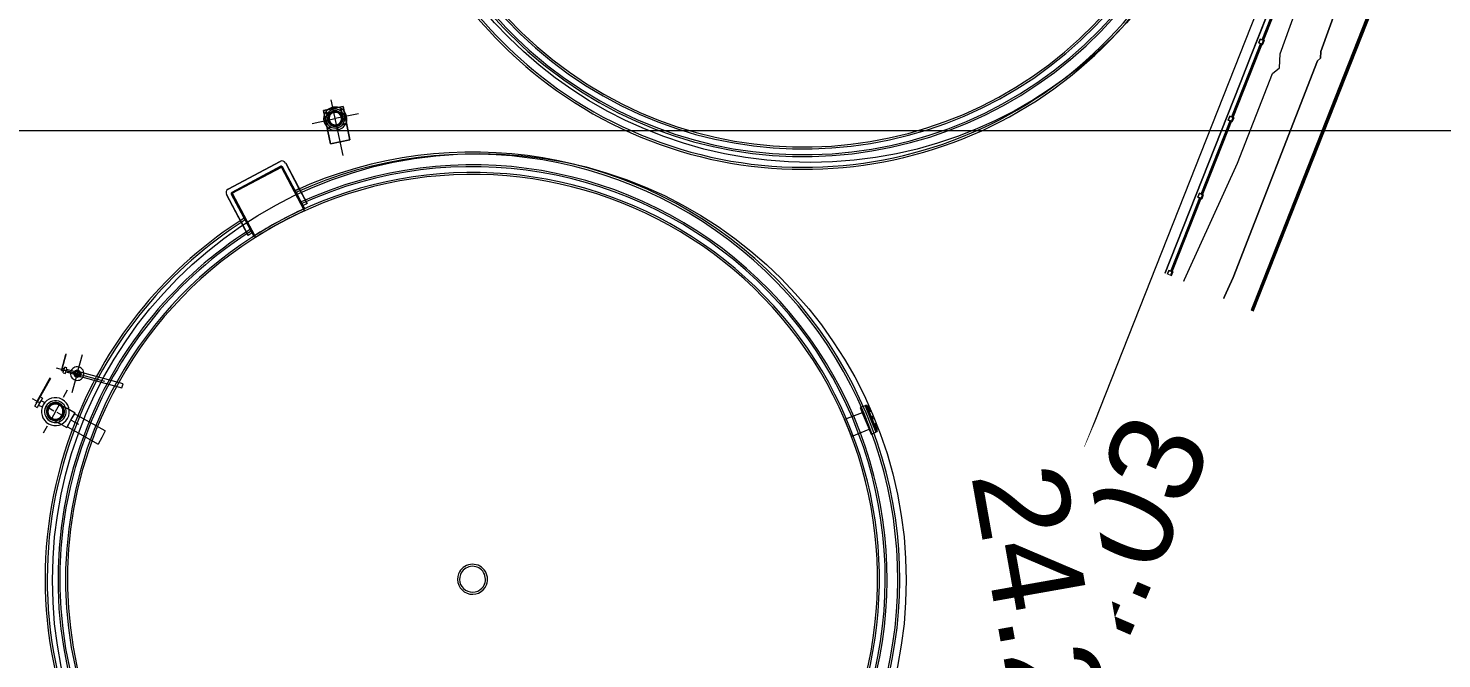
# Model space of a CAD drawing. Header units: metres. Extents: x -207 to 292, y -187 to 169.
# Drawn here: x -21.96 to -4.92, y -37.45 to -29.85 of the extents above; entities that cross this region are included whole.
import ezdxf

# ---------------------------------------------------------------- set-up
doc = ezdxf.new("R2010")
doc.units = ezdxf.units.M
doc.linetypes.add('Dash', pattern=[0.006, 0.003, -0.003])
for name, color, linetype, lineweight in [('A-GLAZ-CWMG', 7, 'Continuous', 9), ('C-TOPO', 7, 'Continuous', 9), ('C-TOPO-LABL', 7, 'Continuous', 9), ('C-TOPO-MINR', 7, 'Continuous', 9), ('CERCO INTERIOR', 7, 'Continuous', 9), ('EQUIPOS PIS', 7, 'Continuous', 9), ('grilla', 7, 'Continuous', 9), ('P-SANR-FIXT', 7, 'Continuous', 9), ('P-SANR-FIXT-HDLN', 7, 'Dash', 9), ('solera', 7, 'Continuous', 35)]:
    doc.layers.add(name, color=color, linetype=linetype, lineweight=lineweight)
doc.layers.add('PR10-ARQ-PL-001-Emplazamiento-C-1_dwg', color=7, linetype='Continuous', lineweight=9, true_color=0x767676)
doc.styles.add('Arial_2', font='arial.ttf', dxfattribs={"height": 1.125})

# ---------------------------------------------------------------- blocks, each defined once
blk = doc.blocks.new('M_Estanque-Terraza - M_Estanque-Terraza-2090154-PLANTA EMPLAZAMIENTO ACTUALIZADO')
at = {"layer": 'P-SANR-FIXT'}
for p, q in [((-4.012, 3.832), (-4.471, 3.292)), ((-4.471, 3.292), (-4.012, 3.832)), ((-4.012, 3.832), (-4.471, 3.292)), ((-4.471, 3.292), (-4.012, 3.832)), ((-4.012, 3.832), (-4.471, 3.292)), ((-4.471, 3.292), (-4.012, 3.832)), ((-4.416, 3.27), (-3.981, 3.781)), ((-3.981, 3.781), (-4.416, 3.27)), ((-4.416, 3.27), (-3.981, 3.781)), ((-3.981, 3.781), (-4.416, 3.27)), ((-3.981, 3.781), (-4.416, 3.27)), ((-4.416, 3.27), (-3.981, 3.781)), ((-3.981, 3.781), (-4.416, 3.27)), ((-4.416, 3.27), (-3.981, 3.781)), ((-4.407, 3.262), (-3.972, 3.773)), ((-3.972, 3.773), (-4.407, 3.262)), ((-3.972, 3.773), (-3.536, 3.402)), ((-3.519, 3.388), (-3.972, 3.773)), ((-3.964, 3.783), (-3.56, 3.439)), ((-3.56, 3.439), (-3.964, 3.783)), ((-3.964, 3.783), (-3.56, 3.439)), ((-3.56, 3.439), (-3.964, 3.783)), ((-3.714, 3.57), (-3.964, 3.783)), ((-3.964, 3.783), (-3.529, 3.412)), ((-3.714, 3.57), (-3.964, 3.783)), ((-3.964, 3.783), (-3.714, 3.57)), ((-3.521, 3.479), (-3.941, 3.837)), ((-3.941, 3.837), (-3.521, 3.479)), ((-3.521, 3.479), (-3.941, 3.837)), ((-3.941, 3.837), (-3.521, 3.479)), ((-3.675, 3.61), (-3.941, 3.837)), ((-3.941, 3.837), (-3.675, 3.61)), ((-3.521, 3.479), (-3.656, 3.594)), ((-3.656, 3.594), (-3.521, 3.479)), ((3.63, 3.597), (3.462, 3.441)), ((3.631, 3.688), (3.586, 3.645)), ((3.586, 3.645), (3.63, 3.597)), ((3.586, 3.645), (3.826, 3.397)), ((3.586, 3.645), (3.826, 3.397)), ((3.63, 3.597), (3.779, 3.443)), ((3.63, 3.597), (3.779, 3.443)), ((3.631, 3.688), (3.87, 3.441)), ((3.631, 3.688), (3.87, 3.441)), ((3.644, 3.699), (3.634, 3.691)), ((3.872, 3.444), (3.634, 3.691)), ((3.872, 3.444), (3.634, 3.691)), ((3.644, 3.699), (3.882, 3.453)), ((3.644, 3.699), (3.882, 3.453)), ((3.662, 3.696), (3.654, 3.689)), ((3.654, 3.689), (3.668, 3.674)), ((3.676, 3.682), (3.662, 3.696)), ((3.668, 3.674), (3.682, 3.66)), ((3.69, 3.668), (3.676, 3.682)), ((3.682, 3.66), (3.69, 3.668)), ((3.69, 3.668), (3.682, 3.66)), ((3.69, 3.668), (3.682, 3.66)), ((3.682, 3.66), (3.705, 3.635)), ((3.682, 3.66), (3.705, 3.635)), ((3.686, 3.656), (3.709, 3.631)), ((3.686, 3.656), (3.709, 3.631)), ((3.713, 3.643), (3.69, 3.668)), ((3.713, 3.643), (3.69, 3.668)), ((3.717, 3.639), (3.694, 3.663)), ((3.717, 3.639), (3.694, 3.663)), ((3.709, 3.631), (3.717, 3.639)), ((3.709, 3.631), (3.717, 3.639)), ((3.757, 3.598), (3.749, 3.591)), ((3.757, 3.598), (3.749, 3.591)), ((3.749, 3.591), (3.776, 3.562)), ((3.749, 3.591), (3.776, 3.562)), ((3.749, 3.591), (3.776, 3.562)), ((3.749, 3.591), (3.776, 3.562)), ((3.784, 3.569), (3.757, 3.598)), ((3.784, 3.569), (3.757, 3.598)), ((3.784, 3.569), (3.757, 3.598)), ((3.784, 3.569), (3.757, 3.598)), ((-3.597, 3.47), (-3.714, 3.57)), ((-3.527, 3.411), (-3.695, 3.554)), ((-3.695, 3.554), (-3.58, 3.455)), ((-3.695, 3.554), (-3.56, 3.439)), ((-3.56, 3.439), (-3.695, 3.554)), ((3.541, 3.362), (3.462, 3.441)), ((3.462, 3.441), (3.617, 3.281)), ((3.462, 3.441), (3.617, 3.281)), ((3.617, 3.281), (3.779, 3.443)), ((3.776, 3.562), (3.784, 3.569)), ((3.776, 3.562), (3.784, 3.569)), ((3.779, 3.443), (3.826, 3.397)), ((3.824, 3.529), (3.816, 3.521)), ((3.824, 3.529), (3.816, 3.521)), ((3.816, 3.521), (3.839, 3.497)), ((3.816, 3.521), (3.839, 3.497)), ((3.82, 3.517), (3.843, 3.492)), ((3.82, 3.517), (3.843, 3.492)), ((3.847, 3.504), (3.824, 3.529)), ((3.847, 3.504), (3.824, 3.529)), ((3.826, 3.397), (3.87, 3.441)), ((3.851, 3.5), (3.828, 3.525)), ((3.851, 3.5), (3.828, 3.525)), ((3.851, 3.5), (3.843, 3.492)), ((3.843, 3.492), (3.851, 3.5)), ((3.843, 3.492), (3.851, 3.5)), ((3.843, 3.492), (3.857, 3.478)), ((3.865, 3.486), (3.851, 3.5)), ((3.857, 3.478), (3.871, 3.464)), ((3.879, 3.471), (3.865, 3.486)), ((3.871, 3.464), (3.879, 3.471)), ((3.872, 3.444), (3.882, 3.453)), ((-4.007, 2.906), (-4.415, 3.253)), ((-4.415, 3.253), (-4.007, 2.906)), ((-4.007, 2.906), (-4.415, 3.253)), ((-4.415, 3.253), (-4.007, 2.906)), ((-4.415, 3.253), (-4.161, 3.037)), ((-3.976, 2.879), (-4.415, 3.253)), ((-4.415, 3.253), (-4.161, 3.037)), ((-4.161, 3.037), (-4.415, 3.253)), ((-3.967, 2.887), (-4.407, 3.262)), ((-4.407, 3.262), (-3.95, 2.873)), ((3.617, 3.281), (3.541, 3.362)), ((-4.466, 3.222), (-4.04, 2.86)), ((-4.04, 2.86), (-4.466, 3.222)), ((-4.466, 3.222), (-4.04, 2.86)), ((-4.04, 2.86), (-4.466, 3.222)), ((-4.466, 3.222), (-4.194, 2.991)), ((-4.194, 2.991), (-4.466, 3.222)), ((-4.175, 2.975), (-4.04, 2.86)), ((-4.04, 2.86), (-4.175, 2.975)), ((-4.161, 3.037), (-4.044, 2.937)), ((-4.142, 3.021), (-3.974, 2.877)), ((-4.027, 2.922), (-4.142, 3.021)), ((-4.142, 3.021), (-4.007, 2.906)), ((-4.007, 2.906), (-4.142, 3.021))]:
    blk.add_line(p, q, dxfattribs=at)
at = {"layer": 'P-SANR-FIXT', "flags": 128}
for points in [[(-3.529, 3.412), (-3.536, 3.418), (-3.544, 3.425), (-3.552, 3.431), (-3.559, 3.438), (-3.567, 3.444), (-3.574, 3.451), (-3.582, 3.457), (-3.59, 3.464), (-3.597, 3.47)], [(-3.58, 3.455), (-3.575, 3.451), (-3.569, 3.446), (-3.564, 3.442), (-3.559, 3.438), (-3.554, 3.433), (-3.548, 3.429), (-3.543, 3.424), (-3.538, 3.42), (-3.533, 3.415), (-3.527, 3.411)], [(-3.536, 3.402), (-3.53, 3.397), (-3.525, 3.392), (-3.519, 3.388)], [(-4.044, 2.937), (-4.037, 2.931), (-4.029, 2.924), (-4.021, 2.918), (-4.014, 2.911), (-4.006, 2.905), (-3.999, 2.898), (-3.991, 2.892), (-3.983, 2.885), (-3.976, 2.879)], [(-3.974, 2.877), (-3.979, 2.882), (-3.985, 2.886), (-3.99, 2.891), (-3.995, 2.895), (-4.001, 2.9), (-4.006, 2.904), (-4.011, 2.909), (-4.016, 2.913), (-4.022, 2.918), (-4.027, 2.922)], [(-3.95, 2.873), (-3.956, 2.878), (-3.962, 2.882), (-3.967, 2.887)]]:
    blk.add_lwpolyline(points, dxfattribs=at)
at = {"layer": 'P-SANR-FIXT'}
for centre, radius, start, end in [((0, 0), 5.152, 0, 136.1362), ((0, 0), 5.152, 0, 136.1362), ((0, 0), 5.127, 0, 136.1195), ((0, 0), 5.127, 0, 136.1195), ((0, 0), 4.998, 0, 136.0307), ((0, 0), 4.976, 360, 136.0144), ((0, 0), 4.906, 0, 180), ((0, 0), 4.883, 0, 180), ((-3.974, 3.799), 0.05, 49.5733, 139.5733), ((-3.974, 3.799), 0.05, 49.5733, 139.5733), ((-3.974, 3.799), 0.05, 49.5733, 139.5733), ((-3.974, 3.799), 0.05, 49.5733, 139.5733), ((-3.974, 3.799), 0.05, 49.5733, 139.5733), ((-3.974, 3.799), 0.05, 49.5733, 139.5733), ((-3.972, 3.773), 0.012, 49.5733, 139.5733), ((-3.972, 3.773), 0.012, 49.5733, 139.5733), ((-3.972, 3.773), 0.012, 49.5733, 139.5733), ((-3.972, 3.773), 0.012, 49.5733, 139.5733), ((-3.972, 3.773), 0.012, 49.5733, 139.5733), ((-3.972, 3.773), 0.012, 49.5733, 139.5733), ((-3.972, 3.773), 0.012, 49.5733, 139.5733), ((-3.972, 3.773), 0.012, 49.5733, 139.5733), ((0, 0), 5.152, 135.5076, 136.1362), ((0, 0), 5.152, 135.5076, 136.1362), ((0, 0), 5.127, 135.4878, 136.1195), ((0, 0), 5.127, 135.4878, 136.1195), ((0, 0), 4.908, 135.9656, 144.0938), ((0, 0), 4.95, 135.3417, 135.9961), ((0, 0), 4.95, 135.3417, 135.9961), ((0, 0), 4.95, 135.3417, 135.9961), ((0, 0), 4.95, 135.3417, 135.9961), ((0, 0), 4.95, 135.3417, 135.9961), ((0, 0), 4.95, 135.3417, 135.9961), ((0.035, -0.026), 4.95, 136.0277, 136.1669), ((-4.433, 3.26), 0.05, 139.5733, 229.5733), ((-4.433, 3.26), 0.05, 139.5733, 229.5733), ((-4.433, 3.26), 0.05, 139.5733, 229.5733), ((-4.433, 3.26), 0.05, 139.5733, 229.5733), ((-4.433, 3.26), 0.05, 139.5733, 229.5733), ((-4.433, 3.26), 0.05, 139.5733, 229.5733), ((-4.407, 3.262), 0.012, 139.5733, 229.5733), ((-4.407, 3.262), 0.012, 139.5733, 229.5733), ((-4.407, 3.262), 0.012, 139.5733, 229.5733), ((-4.407, 3.262), 0.012, 139.5733, 229.5733), ((-4.407, 3.262), 0.012, 139.5733, 229.5733), ((-4.407, 3.262), 0.012, 139.5733, 229.5733), ((-4.407, 3.262), 0.012, 139.5733, 229.5733), ((-4.407, 3.262), 0.012, 139.5733, 229.5733), ((0, 0), 4.884, 136.089, 143.9747), ((0, 0), 5.152, 143.8798, 180), ((0, 0), 5.152, 143.8798, 180), ((0, 0), 5.127, 143.9009, 180), ((0, 0), 5.127, 143.9009, 180), ((0, 0), 4.998, 144.0122, 180), ((0, 0), 4.976, 144.0325, 180), ((0, 0), 5.152, 143.8798, 144.5092), ((0, 0), 5.152, 143.8798, 144.5092), ((0, 0), 5.127, 143.9009, 144.5333), ((0, 0), 5.127, 143.9009, 144.5333), ((0, 0), 4.95, 144.0556, 144.7107), ((0, 0), 4.95, 144.0556, 144.7107), ((0, 0), 4.95, 144.0556, 144.7107), ((0, 0), 4.95, 144.0556, 144.7107), ((0, 0), 4.95, 144.0556, 144.7107), ((0, 0), 4.95, 144.0556, 144.7107), ((0.035, -0.026), 4.95, 143.948, 144.0873), ((0, 0), 0.181, 360, 180), ((0, 0), 0.181, 0, 180), ((0, 0), 5.152, 180, 360), ((0, 0), 5.152, 180, 360), ((0, 0), 5.127, 180, 0), ((0, 0), 5.127, 180, 0), ((0, 0), 4.998, 180, 0), ((0, 0), 4.976, 180, 0), ((0, 0), 4.906, 180, 360), ((0, 0), 4.883, 180, 360), ((0, 0), 0.181, 180, 360), ((0, 0), 0.181, 180, 0), ((0, 0), 0.156, 0, 180), ((0, 0), 0.156, 0, 180), ((0, 0), 0.156, 180, 0), ((0, 0), 0.156, 180, 0)]:
    blk.add_arc(centre, radius, start, end, dxfattribs=at)
for major_axis, ratio, start_param, end_param in [((2.956, 3.945), 0.995672, 1.44575, 1.448189), ((2.955, 3.944), 0.99567, 1.584603, 1.587045)]:
    blk.add_ellipse((0.001, -0.001), major_axis=major_axis, ratio=ratio, start_param=start_param, end_param=end_param, dxfattribs=at)
blk = doc.blocks.new('Circular Mullion - 5mm-2127248-PLANTA EMPLAZAMIENTO ACTUALIZADO')
at = {"layer": 'A-GLAZ-CWMG'}
for p, q in [((-107.648, -45.397), (-107.997, -46.28)), ((-107.646, -45.398), (-107.995, -46.281)), ((-107.995, -46.281), (-107.646, -45.398)), ((-107.993, -46.282), (-107.643, -45.399)), ((-107.646, -45.398), (-107.648, -45.397)), ((-107.643, -45.399), (-107.646, -45.398)), ((-107.997, -46.28), (-107.995, -46.281)), ((-107.995, -46.281), (-107.993, -46.282))]:
    blk.add_line(p, q, dxfattribs=at)
blk = doc.blocks.new('Rectangular Mullion - 50 x 50 mm-2128568-PLANTA EMPLAZAMIENTO ACTUALIZADO')
at = {"layer": 'A-GLAZ-CWMG'}
for p, q in [((0.025, 0.025), (-0.025, 0.025)), ((-0.025, 0.025), (-0.025, -0.025)), ((0.025, -0.025), (0.025, 0.025)), ((-0.025, -0.025), (0.025, -0.025))]:
    blk.add_line(p, q, dxfattribs=at)
blk = doc.blocks.new('Rectangular Mullion - 50 x 50 mm-2128569-PLANTA EMPLAZAMIENTO ACTUALIZADO')
at = {"layer": 'A-GLAZ-CWMG'}
for p, q in [((-0.025, -0.025), (-0.025, 0.025)), ((-0.025, 0.025), (0.025, 0.025)), ((0.025, 0.025), (0.025, -0.025)), ((0.025, -0.025), (-0.025, -0.025))]:
    blk.add_line(p, q, dxfattribs=at)
blk = doc.blocks.new('M_Conexión Tubería 01 - M_Conexión Tubería 01-2148525-PLANTA EMPLAZAMIENTO ACTUALIZADO')
at = {"layer": 'P-SANR-FIXT'}
for p, q in [((0, 0.456), (0, -0.234)), ((-0.121, 0.285), (-0.122, -0.125)), ((-0.122, -0.125), (-0.121, 0.285)), ((-0.121, 0.285), (-0.122, -0.125)), ((-0.122, -0.125), (-0.121, 0.285)), ((0.121, 0.284), (-0.121, 0.285)), ((-0.121, 0.285), (0.121, 0.284)), ((0.121, 0.284), (-0.121, 0.285)), ((-0.121, 0.285), (0.121, 0.284)), ((0.12, -0.126), (0.121, 0.284)), ((0.121, 0.284), (0.12, -0.126)), ((0.12, -0.126), (0.121, 0.284)), ((0.121, 0.284), (0.12, -0.126)), ((-0.285, 0), (0, 0)), ((-0.122, -0.125), (0.12, -0.126)), ((0.12, -0.126), (-0.122, -0.125)), ((-0.122, -0.125), (0.12, -0.126)), ((0.12, -0.126), (-0.122, -0.125)), ((0.285, 0), (0, 0))]:
    blk.add_line(p, q, dxfattribs=at)
for centre, radius, start, end in [((0, 0), 0.14, 0, 180), ((0, 0), 0.14, 0, 180), ((0, 0), 0.14, 0, 180), ((0, 0), 0.14, 0, 180), ((0, 0), 0.14, 0, 180), ((0, 0), 0.14, 0, 180), ((0, 0), 0.14, 180, 0), ((0, 0), 0.14, 180, 0), ((0, 0), 0.14, 180, 0), ((0, 0), 0.14, 180, 0), ((0, 0), 0.14, 180, 0), ((0, 0), 0.14, 180, 0), ((-0.127, 0), 0.008, 90, 270), ((-0.127, 0), 0.008, 90, 270), ((-0.127, 0), 0.008, 90, 270), ((-0.127, 0), 0.008, 90, 270), ((-0.127, 0), 0.005, 90, 270), ((-0.127, 0), 0.005, 90, 270), ((-0.127, 0), 0.008, 270, 90), ((-0.127, 0), 0.008, 270, 90), ((-0.127, 0), 0.008, 270, 90), ((-0.127, 0), 0.008, 270, 90), ((-0.127, 0), 0.005, 270, 90), ((-0.127, 0), 0.005, 270, 90), ((0, 0), 0.113, 0, 180), ((0, 0), 0.113, 0, 180), ((0, 0), 0.113, 180, 0), ((0, 0), 0.113, 180, 0), ((-0.09, 0.09), 0.008, 45, 225), ((-0.09, 0.09), 0.008, 45, 225), ((-0.09, 0.09), 0.008, 45, 225), ((-0.09, 0.09), 0.008, 45, 225), ((-0.09, 0.09), 0.008, 225, 45), ((-0.09, 0.09), 0.008, 225, 45), ((-0.09, 0.09), 0.008, 225, 45), ((-0.09, 0.09), 0.008, 225, 45), ((-0.09, 0.09), 0.005, 45, 225), ((-0.09, 0.09), 0.005, 45, 225), ((0, 0), 0.0951, 0, 180), ((0, 0), 0.0951, 0, 180), ((0, 0), 0.0951, 180, 0), ((0, 0), 0.0951, 180, 0), ((-0.09, 0.09), 0.005, 225, 45), ((-0.09, 0.09), 0.005, 225, 45), ((0, 0), 0.0851, 360, 180), ((0, 0), 0.0851, 360, 180), ((0, 0), 0.0851, 0, 180), ((0, 0), 0.0851, 0, 180), ((0, 0), 0.0851, 0, 180), ((0, 0), 0.0851, 0, 180), ((0, 0), 0.0851, 180, 360), ((0, 0), 0.0851, 180, 360), ((0, 0), 0.0851, 180, 360), ((0, 0), 0.0851, 180, 360), ((0, 0), 0.0851, 180, 0), ((0, 0), 0.0851, 180, 360), ((0, 0), 0.0816, 360, 180), ((0, 0), 0.0816, 0, 180), ((0, 0), 0.0816, 180, 360), ((0, 0), 0.0816, 180, 0), ((0, 0), 0.0766, 0, 180), ((0, 0), 0.0766, 360, 180), ((0, 0), 0.0766, 0, 180), ((0, 0), 0.0766, 360, 180), ((0, 0), 0.0766, 0, 180), ((0, 0), 0.0766, 360, 180), ((0, 0), 0.0766, 360, 180), ((0, 0), 0.0766, 0, 180), ((0, 0), 0.0766, 180, 360), ((0, 0), 0.0766, 180, 360), ((0, 0), 0.0766, 180, 360), ((0, 0), 0.0766, 180, 360), ((0, 0), 0.0766, 180, 360), ((0, 0), 0.0766, 180, 360), ((0, 0), 0.0766, 180, 360), ((0, 0), 0.0766, 180, 360), ((0, 0.127), 0.008, 0, 180), ((0, 0.127), 0.008, 0, 180), ((0, 0.127), 0.008, 0, 180), ((0, 0.127), 0.008, 0, 180), ((0, 0.127), 0.008, 180, 360), ((0, 0.127), 0.008, 180, 0), ((0, 0.127), 0.008, 180, 0), ((0, 0.127), 0.008, 180, 0), ((0, 0.127), 0.005, 0, 180), ((0, 0.127), 0.005, 0, 180), ((0, 0.127), 0.005, 0, 180), ((0, 0.127), 0.005, 0, 180), ((0, 0.127), 0.005, 0, 180), ((0, 0.127), 0.005, 0, 180), ((0, 0.127), 0.005, 180, 0), ((0, 0.127), 0.005, 180, 0), ((0, 0.127), 0.005, 180, 0), ((0, 0.127), 0.005, 180, 0), ((0, 0.127), 0.005, 180, 360), ((0, 0.127), 0.005, 180, 0), ((0.09, 0.09), 0.008, 135, 315), ((0.09, 0.09), 0.008, 135, 315), ((0.09, 0.09), 0.008, 135, 315), ((0.09, 0.09), 0.008, 135, 315), ((0.09, 0.09), 0.008, 315, 135), ((0.09, 0.09), 0.008, 315, 135), ((0.09, 0.09), 0.008, 315, 135), ((0.09, 0.09), 0.008, 315, 135), ((0.09, 0.09), 0.005, 135, 315), ((0.09, 0.09), 0.005, 135, 315), ((0.09, 0.09), 0.005, 315, 135), ((0.09, 0.09), 0.005, 315, 135), ((0.127, 0), 0.008, 90, 270), ((0.127, 0), 0.008, 90, 270), ((0.127, 0), 0.008, 90, 270), ((0.127, 0), 0.008, 90, 270), ((0.127, 0), 0.005, 90, 270), ((0.127, 0), 0.005, 90, 270), ((0.127, 0), 0.008, 270, 90), ((0.127, 0), 0.008, 270, 90), ((0.127, 0), 0.008, 270, 90), ((0.127, 0), 0.008, 270, 90), ((0.127, 0), 0.005, 270, 90), ((0.127, 0), 0.005, 270, 90), ((-0.09, -0.09), 0.008, 135, 315), ((-0.09, -0.09), 0.008, 135, 315), ((-0.09, -0.09), 0.008, 135, 315), ((-0.09, -0.09), 0.008, 135, 315), ((-0.09, -0.09), 0.008, 315, 135), ((-0.09, -0.09), 0.008, 315, 135), ((-0.09, -0.09), 0.008, 315, 135), ((-0.09, -0.09), 0.008, 315, 135), ((-0.09, -0.09), 0.005, 135, 315), ((-0.09, -0.09), 0.005, 135, 315), ((-0.09, -0.09), 0.005, 315, 135), ((-0.09, -0.09), 0.005, 315, 135), ((0, -0.127), 0.008, 360, 180), ((0, -0.127), 0.008, 0, 180), ((0, -0.127), 0.008, 360, 180), ((0, -0.127), 0.008, 0, 180), ((0, -0.127), 0.008, 180, 360), ((0, -0.127), 0.008, 180, 360), ((0, -0.127), 0.008, 180, 360), ((0, -0.127), 0.008, 180, 360), ((0, -0.127), 0.005, 360, 180), ((0, -0.127), 0.005, 0, 180), ((0, -0.127), 0.005, 180, 360), ((0, -0.127), 0.005, 180, 360), ((0.09, -0.09), 0.008, 45, 225), ((0.09, -0.09), 0.008, 45, 225), ((0.09, -0.09), 0.008, 45, 225), ((0.09, -0.09), 0.008, 45, 225), ((0.09, -0.09), 0.008, 225, 45), ((0.09, -0.09), 0.008, 225, 45), ((0.09, -0.09), 0.008, 225, 45), ((0.09, -0.09), 0.008, 225, 45), ((0.09, -0.09), 0.005, 45, 225), ((0.09, -0.09), 0.005, 45, 225), ((0.09, -0.09), 0.005, 225, 45), ((0.09, -0.09), 0.005, 225, 45)]:
    blk.add_arc(centre, radius, start, end, dxfattribs=at)
blk = doc.blocks.new('M_Tuberia Alimentación-01 - M_Tuberia Alimentación-01-2152466-PLANTA EMPLAZAMIENTO ACTUALIZADO')
at = {"layer": 'P-SANR-FIXT'}
for p, q in [((-0.248, 0.32), (-0.255, 0.32)), ((-0.255, 0.32), (-0.255, 0.296)), ((-0.255, 0.012), (-0.255, 0.317)), ((-0.248, 0.317), (-0.255, 0.317)), ((-0.255, 0.296), (-0.255, -0.02)), ((-0.248, 0.296), (-0.248, 0.32)), ((-0.248, 0.317), (-0.248, 0.012)), ((-0.248, -0.02), (-0.248, 0.296)), ((-0.255, 0.012), (-0.255, -0.025)), ((-0.255, 0.012), (-0.248, 0.012)), ((-0.216, 0.065), (-0.248, 0.065)), ((-0.248, 0), (-0.248, 0.065)), ((-0.248, -0.025), (-0.248, 0.012)), ((-0.248, -0.065), (-0.248, 0)), ((-0.216, 0.065), (-0.216, 0)), ((-0.168, 0.03), (-0.216, 0.03)), ((-0.216, 0), (-0.216, 0.03)), ((-0.216, 0), (-0.216, -0.065)), ((-0.168, 0.03), (-0.168, 0)), ((-0.168, 0), (-0.168, -0.03)), ((0.215, 0.1), (0.106, 0.1)), ((0.215, 0), (0.215, 0.1)), ((0.639, 0.09), (0.215, 0.09)), ((0.215, 0), (0.215, 0.09)), ((0.215, -0.1), (0.215, 0)), ((0.215, -0.09), (0.215, 0)), ((0.639, 0.09), (0.639, 0)), ((0.639, 0), (0.639, -0.09)), ((-0.255, -0.02), (-0.248, -0.02)), ((-0.255, -0.025), (-0.248, -0.025)), ((-0.248, -0.065), (-0.216, -0.065)), ((-0.216, -0.03), (-0.216, 0)), ((-0.216, -0.03), (-0.168, -0.03)), ((0.106, -0.1), (0.215, -0.1)), ((0.215, -0.09), (0.639, -0.09))]:
    blk.add_line(p, q, dxfattribs=at)
at = {"layer": 'P-SANR-FIXT', "flags": 128}
for points in [[(0.106, 0.1), (0.102, 0.1), (0.097, 0.1), (0.093, 0.1), (0.089, 0.1), (0.085, 0.1), (0.081, 0.1), (0.077, 0.1), (0.073, 0.1), (0.069, 0.1), (0.065, 0.1), (0.061, 0.1), (0.057, 0.1), (0.053, 0.1), (0.05, 0.1), (0.046, 0.1), (0.043, 0.1), (0.039, 0.1), (0.036, 0.1), (0.033, 0.1), (0.03, 0.1), (0.027, 0.1), (0.024, 0.1), (0.022, 0.1), (0.019, 0.1), (0.017, 0.1), (0.015, 0.1), (0.012, 0.1), (0.011, 0.1), (0.009, 0.1), (0.007, 0.1), (0.006, 0.1), (0.004, 0.1), (0.003, 0.1), (0.002, 0.1), (0.002, 0.1), (0.001, 0.1), (0, 0.1), (0, 0.1), (0, 0.1)], [(0, -0.1), (0, -0.1), (0, -0.1), (0.001, -0.1), (0.001, -0.1), (0.002, -0.1), (0.003, -0.1), (0.004, -0.1), (0.005, -0.1), (0.007, -0.1), (0.008, -0.1), (0.01, -0.1), (0.012, -0.1), (0.014, -0.1), (0.016, -0.1), (0.018, -0.1), (0.021, -0.1), (0.024, -0.1), (0.026, -0.1), (0.029, -0.1), (0.032, -0.1), (0.035, -0.1), (0.038, -0.1), (0.042, -0.1), (0.045, -0.1), (0.049, -0.1), (0.052, -0.1), (0.056, -0.1), (0.06, -0.1), (0.064, -0.1), (0.068, -0.1), (0.071, -0.1), (0.076, -0.1), (0.08, -0.1), (0.084, -0.1), (0.088, -0.1), (0.092, -0.1), (0.096, -0.1), (0.101, -0.1), (0.105, -0.1), (0.106, -0.1)]]:
    blk.add_lwpolyline(points, dxfattribs=at)
at = {"layer": 'P-SANR-FIXT'}
for radius, start, end in [(0.168, 360, 180), (0.168, 360, 180), (0.168, 360, 180), (0.168, 360, 180), (0.168, 360, 180), (0.168, 360, 180), (0.168, 180, 360), (0.168, 180, 360), (0.168, 180, 360), (0.168, 180, 360), (0.168, 180, 360), (0.168, 180, 360), (0.131, 0, 180), (0.131, 360, 180), (0.131, 360, 180), (0.131, 360, 180), (0.131, 180, 0), (0.131, 180, 360), (0.131, 180, 360), (0.131, 180, 360), (0.109, 360, 180), (0.109, 360, 180), (0.109, 360, 180), (0.109, 360, 180), (0.109, 180, 360), (0.109, 180, 360), (0.109, 180, 360), (0.109, 180, 360), (0.1, 0, 180), (0.1, 180, 0), (0.091, 0, 180), (0.091, 0, 180), (0.091, 0, 180), (0.091, 0, 180), (0.091, 180, 0), (0.091, 180, 0), (0.091, 180, 0), (0.091, 180, 0)]:
    blk.add_arc((0, 0), radius, start, end, dxfattribs=at)
at = {"layer": 'P-SANR-FIXT-HDLN'}
for p, q in [((0, 0), (0, 0.301)), ((-0.322, 0), (0, 0)), ((0.322, 0), (0, 0)), ((0, 0), (0, -0.301))]:
    blk.add_line(p, q, dxfattribs=at)
blk = doc.blocks.new('M_Tuberia Alimentación-02 - M_Tuberia Alimentación-02-2155587-PLANTA EMPLAZAMIENTO ACTUALIZADO')
at = {"layer": 'P-SANR-FIXT'}
for p, q in [((-0.19, 0.19), (-0.193, 0.19)), ((-0.193, 0.19), (-0.193, 0.186)), ((-0.193, 0.19), (-0.193, 0.183)), ((-0.193, 0), (-0.193, 0.186)), ((-0.193, 0.183), (-0.193, -0.006)), ((-0.193, 0.183), (-0.19, 0.183)), ((-0.19, 0.183), (-0.19, 0.19)), ((-0.19, 0.186), (-0.19, 0.19)), ((-0.19, 0.186), (-0.19, 0)), ((-0.19, -0.006), (-0.19, 0.183)), ((0, 0), (0, 0.239)), ((-0.193, 0), (-0.193, -0.014)), ((-0.193, 0), (-0.19, 0)), ((-0.165, 0.014), (-0.19, 0.014)), ((-0.19, 0.014), (-0.19, 0)), ((-0.19, -0.014), (-0.19, 0)), ((-0.19, 0), (-0.19, -0.014)), ((-0.138, 0.034), (-0.165, 0.034)), ((-0.165, 0), (-0.165, 0.034)), ((-0.165, 0), (-0.165, 0.014)), ((-0.165, -0.014), (-0.165, 0)), ((-0.165, -0.034), (-0.165, 0)), ((-0.138, 0), (-0.138, 0.034)), ((-0.041, 0.014), (-0.138, 0.014)), ((-0.138, 0), (-0.138, 0.014)), ((-0.138, -0.034), (-0.138, 0)), ((-0.138, -0.014), (-0.138, 0)), ((-0.041, 0), (-0.041, 0.014)), ((-0.041, -0.014), (-0.041, 0)), ((0.047, 0.026), (0.042, 0.026)), ((0.047, 0), (0.047, 0.026)), ((0.566, 0.025), (0.047, 0.025)), ((0.047, 0), (0.047, 0.025)), ((0.047, -0.026), (0.047, 0)), ((0.566, 0), (0.566, 0.025)), ((-0.262, 0), (0.341, 0)), ((-0.193, -0.006), (-0.19, -0.006)), ((-0.193, -0.014), (-0.19, -0.014)), ((-0.19, -0.014), (-0.165, -0.014)), ((-0.165, -0.034), (-0.138, -0.034)), ((-0.138, -0.014), (-0.041, -0.014)), ((0, 0), (0, -0.239)), ((0.042, -0.026), (0.047, -0.026)), ((0.047, -0.025), (0.047, 0)), ((0.047, -0.025), (0.566, -0.025)), ((0.566, -0.025), (0.566, 0))]:
    blk.add_line(p, q, dxfattribs=at)
at = {"layer": 'P-SANR-FIXT', "flags": 128}
for points in [[(0.042, 0.026), (0.04, 0.026), (0.039, 0.026), (0.037, 0.026), (0.035, 0.026), (0.034, 0.026), (0.032, 0.026), (0.03, 0.026), (0.029, 0.026), (0.027, 0.026), (0.026, 0.026), (0.024, 0.026), (0.023, 0.026), (0.021, 0.026), (0.02, 0.026), (0.018, 0.026), (0.017, 0.026), (0.016, 0.026), (0.014, 0.026), (0.013, 0.026), (0.012, 0.026), (0.011, 0.026), (0.01, 0.026), (0.009, 0.026), (0.008, 0.026), (0.007, 0.026), (0.006, 0.026), (0.005, 0.026), (0.004, 0.026), (0.004, 0.026), (0.003, 0.026), (0.002, 0.026), (0.002, 0.026), (0.001, 0.026), (0.001, 0.026), (0.001, 0.026), (0, 0.026), (0, 0.026), (0, 0.026), (0, 0.026)], [(0, -0.026), (0, -0.026), (0, -0.026), (0, -0.026), (0.001, -0.026), (0.001, -0.026), (0.001, -0.026), (0.002, -0.026), (0.002, -0.026), (0.003, -0.026), (0.003, -0.026), (0.004, -0.026), (0.005, -0.026), (0.006, -0.026), (0.006, -0.026), (0.007, -0.026), (0.008, -0.026), (0.009, -0.026), (0.01, -0.026), (0.012, -0.026), (0.013, -0.026), (0.014, -0.026), (0.015, -0.026), (0.017, -0.026), (0.018, -0.026), (0.019, -0.026), (0.021, -0.026), (0.022, -0.026), (0.024, -0.026), (0.025, -0.026), (0.027, -0.026), (0.028, -0.026), (0.03, -0.026), (0.032, -0.026), (0.033, -0.026), (0.035, -0.026), (0.037, -0.026), (0.038, -0.026), (0.04, -0.026), (0.042, -0.026), (0.042, -0.026)]]:
    blk.add_lwpolyline(points, dxfattribs=at)
at = {"layer": 'P-SANR-FIXT'}
for radius, start, end in [(0.0814, 360, 180), (0.0814, 360, 180), (0.0814, 360, 180), (0.0814, 360, 180), (0.0814, 180, 360), (0.0814, 180, 360), (0.0814, 180, 360), (0.0814, 180, 360), (0.0411, 0, 180), (0.0411, 360, 180), (0.0411, 360, 180), (0.0411, 360, 180), (0.0411, 360, 180), (0.0411, 360, 180), (0.0411, 180, 0), (0.0411, 180, 360), (0.0411, 180, 360), (0.0411, 180, 360), (0.0411, 180, 360), (0.0411, 180, 360), (0.0264, 0, 180), (0.0264, 180, 0), (0.025, 0, 180), (0.025, 360, 180), (0.025, 180, 0), (0.025, 180, 360)]:
    blk.add_arc((0, 0), radius, start, end, dxfattribs=at)
blk = doc.blocks.new('YADRAN_LASQUEMAS_ARQ_MO_002_TERRAZAS_rvt-1-PLANTA EMPLAZAMIENTO ACTUALIZADO')
at = {"layer": 'A-GLAZ-CWMG', "lineweight": 9, "rotation": 0.04732021557798028}
for p in [(100.875, 16.381), (100.875, 16.381), (100.875, 16.381), (100.875, 16.381), (100.508, 15.451), (100.508, 15.451), (100.508, 15.451), (100.508, 15.451), (100.141, 14.521), (100.141, 14.521), (100.141, 14.521), (100.141, 14.521), (99.774, 13.591), (99.774, 13.591), (99.774, 13.591), (99.774, 13.591), (99.407, 12.66), (99.407, 12.66), (99.407, 12.66), (99.407, 12.66), (99.039, 11.73), (99.039, 11.73), (99.039, 11.73), (99.039, 11.73), (98.672, 10.8), (98.672, 10.8), (98.672, 10.8), (98.672, 10.8), (98.305, 9.87), (98.305, 9.87), (98.305, 9.87), (98.305, 9.87), (97.938, 8.94), (97.938, 8.94), (97.938, 8.94), (97.938, 8.94)]:
    blk.add_blockref('Circular Mullion - 5mm-2127248-PLANTA EMPLAZAMIENTO ACTUALIZADO', p, dxfattribs=at)
at = {"layer": 'A-GLAZ-CWMG', "lineweight": 9, "extrusion": (0, 0, -1), "rotation": 111.5426797844188}
for name, p in [('Rectangular Mullion - 50 x 50 mm-2128568-PLANTA EMPLAZAMIENTO ACTUALIZADO', (7.091, -30.012)), ('Rectangular Mullion - 50 x 50 mm-2128569-PLANTA EMPLAZAMIENTO ACTUALIZADO', (7.091, -30.012)), ('Rectangular Mullion - 50 x 50 mm-2128568-PLANTA EMPLAZAMIENTO ACTUALIZADO', (7.458, -30.943)), ('Rectangular Mullion - 50 x 50 mm-2128569-PLANTA EMPLAZAMIENTO ACTUALIZADO', (7.458, -30.943)), ('Rectangular Mullion - 50 x 50 mm-2128568-PLANTA EMPLAZAMIENTO ACTUALIZADO', (7.825, -31.873)), ('Rectangular Mullion - 50 x 50 mm-2128569-PLANTA EMPLAZAMIENTO ACTUALIZADO', (7.825, -31.873)), ('Rectangular Mullion - 50 x 50 mm-2128568-PLANTA EMPLAZAMIENTO ACTUALIZADO', (8.192, -32.803)), ('Rectangular Mullion - 50 x 50 mm-2128569-PLANTA EMPLAZAMIENTO ACTUALIZADO', (8.192, -32.803)), ('Rectangular Mullion - 50 x 50 mm-2128568-PLANTA EMPLAZAMIENTO ACTUALIZADO', (8.559, -33.733)), ('Rectangular Mullion - 50 x 50 mm-2128569-PLANTA EMPLAZAMIENTO ACTUALIZADO', (8.559, -33.733)), ('Rectangular Mullion - 50 x 50 mm-2128568-PLANTA EMPLAZAMIENTO ACTUALIZADO', (8.927, -34.663)), ('Rectangular Mullion - 50 x 50 mm-2128569-PLANTA EMPLAZAMIENTO ACTUALIZADO', (8.927, -34.663)), ('Rectangular Mullion - 50 x 50 mm-2128568-PLANTA EMPLAZAMIENTO ACTUALIZADO', (9.294, -35.593)), ('Rectangular Mullion - 50 x 50 mm-2128569-PLANTA EMPLAZAMIENTO ACTUALIZADO', (9.294, -35.593)), ('Rectangular Mullion - 50 x 50 mm-2128568-PLANTA EMPLAZAMIENTO ACTUALIZADO', (9.661, -36.523)), ('Rectangular Mullion - 50 x 50 mm-2128569-PLANTA EMPLAZAMIENTO ACTUALIZADO', (9.661, -36.523)), ('Rectangular Mullion - 50 x 50 mm-2128568-PLANTA EMPLAZAMIENTO ACTUALIZADO', (10.028, -37.454)), ('Rectangular Mullion - 50 x 50 mm-2128569-PLANTA EMPLAZAMIENTO ACTUALIZADO', (10.028, -37.454))]:
    blk.add_blockref(name, p, dxfattribs=at)
at = {"layer": 'P-SANR-FIXT', "lineweight": 9}
for name, p, rotation in [('M_Estanque-Terraza - M_Estanque-Terraza-2090154-PLANTA EMPLAZAMIENTO ACTUALIZADO', (-12.607, -26.399), 51.65666728622195), ('M_Estanque-Terraza - M_Estanque-Terraza-2090154-PLANTA EMPLAZAMIENTO ACTUALIZADO', (-16.603, -36.495), 338.4099999999997), ('M_Conexión Tubería 01 - M_Conexión Tubería 01-2148525-PLANTA EMPLAZAMIENTO ACTUALIZADO', (-18.258, -30.94), 191.9752595472243), ('M_Tuberia Alimentación-02 - M_Tuberia Alimentación-02-2155587-PLANTA EMPLAZAMIENTO ACTUALIZADO', (-21.37, -34.015), 344.8522035502908), ('M_Tuberia Alimentación-01 - M_Tuberia Alimentación-01-2152466-PLANTA EMPLAZAMIENTO ACTUALIZADO', (-21.632, -34.473), 330.7444122875535)]:
    blk.add_blockref(name, p, dxfattribs=dict(at, rotation=rotation))
blk = doc.blocks.new('PR10-ARQ-PL-001-Emplazamiento-C-1_dwg-674643-PLANTA EMPLAZAMIENTO ACTUALIZADO')
at = {"layer": 'C-TOPO', "flags": 128}
for points in [[(-3.288, -23.31), (-7.033, -32.808), (-9.218, -38.349), (-11.944, -45.263), (-14.719, -52.298), (-17.792, -60.094), (-21.894, -70.497), (-23.362, -74.22), (-25.763, -80.309), (-26.191, -81.063), (-25.763, -80.309), (-23.362, -74.22), (-21.894, -70.497), (-17.792, -60.094), (-14.719, -52.298), (-11.944, -45.263), (-9.218, -38.349), (-7.033, -32.808), (-3.288, -23.31)], [(-38.522, 3.372), (-63.796, -60.767), (-64.787, -63.303), (-65.442, -65.56), (-65.513, -67.796), (-65.188, -69.341), (-63.72, -71.906), (-61.856, -73.538), (-59.33, -74.622), (-56.131, -75.909), (-44.728, -80.483), (-36.21, -83.809), (-33.878, -84.432), (-31.141, -84.393), (-28.353, -83.237), (-25.969, -80.472), (-25.039, -78.346), (-19.549, -64.511), (-16.745, -57.445), (-5.944, -30.109), (-2.297, -20.794)], [(-5.75, -26.477), (-7.213, -30.176), (-7.342, -30.502), (-8.802, -34.191), (-9.871, -36.894), (-11.095, -39.985), (-11.2, -40.25), (-11.313, -40.538), (-12.582, -43.745), (-13.337, -45.652), (-14.346, -48.203), (-14.473, -48.524), (-15.677, -51.565), (-16.736, -54.242), (-17.777, -56.872), (-19.138, -60.313), (-19.217, -60.512), (-19.277, -60.664), (-20.622, -64.064), (-21.906, -67.308)], [(-21.906, -67.308), (-20.622, -64.064), (-19.277, -60.664), (-19.217, -60.512), (-19.138, -60.313), (-17.777, -56.872), (-16.736, -54.242), (-15.677, -51.565), (-14.473, -48.524), (-14.346, -48.203), (-13.337, -45.652), (-12.582, -43.745), (-11.313, -40.538), (-11.2, -40.25), (-11.095, -39.985), (-9.871, -36.894), (-8.802, -34.191), (-7.342, -30.502), (-7.213, -30.176), (-5.75, -26.477)]]:
    blk.add_lwpolyline(points, dxfattribs=at)
at = {"layer": 'C-TOPO-MINR', "color": 9, "true_color": 0xc0c0c0, "flags": 128}
for points in [[(-10.862, -39.701), (-9.706, -37.1), (-9.736, -36.929), (-8.756, -34.658), (-8.555, -34.174), (-8.596, -34.149), (-7.379, -31.478), (-6.958, -30.394), (-6.875, -30.329), (-6.866, -30.157), (-5.745, -27.052)], [(-5.851, -28.684), (-6.374, -30.131), (-6.378, -30.211), (-6.417, -30.241), (-7.432, -32.856), (-7.961, -34.018), (-7.944, -34.029), (-8.776, -36.028), (-9.222, -37.062), (-9.209, -37.14), (-9.735, -38.325)]]:
    blk.add_lwpolyline(points, dxfattribs=at)
at = {"layer": 'CERCO INTERIOR'}
blk.add_line((-27.095, -80.143), (0.392, -10.565), dxfattribs=at)
at = {"layer": 'CERCO INTERIOR', "flags": 128}
blk.add_lwpolyline([(-26.874, -80.129), (-28.514, -82.005), (-30.8, -83.205), (-33.475, -83.406), (-60.37, -72.835), (-62.483, -71.58), (-63.97, -69.482), (-64.498, -67.058), (-63.958, -64.43), (-36.309, 6.038), (-35.124, 8.298), (-33.133, 9.89), (-30.636, 10.594), (-28.057, 10.337), (-2.046, 0.017), (-0.043, -1.295), (1.477, -3.378), (1.972, -5.81), (1.497, -8.304), (0.578, -10.638), (-26.931, -80.273)], dxfattribs=at)
at = {"layer": 'EQUIPOS PIS'}
for centre in [(-12.527, -26.322), (-16.521, -36.508)]:
    blk.add_circle(centre, 5.147, dxfattribs=at)
at = {"layer": 'grilla'}
blk.add_line((-207.182, -31.082), (240.531, -31.082), dxfattribs=at)
at = {"layer": 'solera'}
blk.add_line((2.621, -8.324), (-25.763, -80.309), dxfattribs=at)
at = {"layer": 'C-TOPO-LABL', "char_height": 1.125, "width": 5.2338, "attachment_point": 1, "line_spacing_factor": 0.941778, "style": 'Arial_2'}
for s, insert, rotation in [(' 24.03', (-10.433, -38.428), 66.6533), (' 24.23', (-9.569, -34.61), 280.0656)]:
    blk.add_mtext(s, dxfattribs=dict(at, insert=insert, rotation=rotation))

msp = doc.modelspace()

# ---------------------------------------------------------------- linework, layer by layer
at = {"layer": 'C-TOPO'}
for p, q in [((-5.944, -30.109), (-2.297, -20.794)), ((-7.033, -32.808), (-3.288, -23.31)), ((-3.288, -23.31), (-7.033, -32.808)), ((-5.75, -26.477), (-7.213, -30.176)), ((-7.213, -30.176), (-5.75, -26.477)), ((-16.745, -57.445), (-5.944, -30.109)), ((-7.213, -30.176), (-7.342, -30.502)), ((-7.342, -30.502), (-7.213, -30.176)), ((-7.342, -30.502), (-8.802, -34.191)), ((-8.802, -34.191), (-7.342, -30.502)), ((-9.218, -38.349), (-7.033, -32.808)), ((-7.033, -32.808), (-9.218, -38.349)), ((-8.802, -34.191), (-9.871, -36.894)), ((-9.871, -36.894), (-8.802, -34.191)), ((-9.871, -36.894), (-11.095, -39.985)), ((-11.095, -39.985), (-9.871, -36.894))]:
    msp.add_line(p, q, dxfattribs=at)
at = {"layer": 'C-TOPO-MINR', "color": 9, "true_color": 0xc0c0c0, "flags": 128}
for points in [[(-10.862, -39.701), (-9.706, -37.1), (-9.736, -36.929), (-8.756, -34.658), (-8.555, -34.174), (-8.596, -34.149), (-7.379, -31.478), (-6.958, -30.394), (-6.875, -30.329), (-6.866, -30.157), (-5.745, -27.052)], [(-9.735, -38.325), (-9.209, -37.14), (-9.222, -37.062), (-8.776, -36.028), (-7.944, -34.029), (-7.961, -34.018), (-7.432, -32.856), (-6.417, -30.241), (-6.378, -30.211), (-6.374, -30.131), (-5.851, -28.684)]]:
    msp.add_lwpolyline(points, dxfattribs=at)

# ---------------------------------------------------------------- block references
at = {"lineweight": 5}
msp.add_blockref('YADRAN_LASQUEMAS_ARQ_MO_002_TERRAZAS_rvt-1-PLANTA EMPLAZAMIENTO ACTUALIZADO', (0, 0), dxfattribs=at)
at = {"layer": 'PR10-ARQ-PL-001-Emplazamiento-C-1_dwg', "color": 7}
msp.add_blockref('PR10-ARQ-PL-001-Emplazamiento-C-1_dwg-674643-PLANTA EMPLAZAMIENTO ACTUALIZADO', (0, 0), dxfattribs=at)

# ---------------------------------------------------------------- next in the draw order: texts
at = {"layer": 'C-TOPO-LABL', "insert": (-10.439, -38.424), "char_height": 1.125, "width": 5.74249, "attachment_point": 1, "rotation": 66.6533, "line_spacing_factor": 0.941778, "style": 'Arial_2', "bg_fill": 3, "box_fill_scale": 1.25, "bg_fill_color": 256, "bg_fill_true_color": 13158600, "bg_fill_transparency": 0}
msp.add_mtext(' 24.03 ', dxfattribs=at)

# ---------------------------------------------------------------- next in the draw order: texts
at = {"layer": 'C-TOPO-LABL', "insert": (-9.562, -34.608), "char_height": 1.125, "width": 5.74249, "attachment_point": 1, "rotation": 280.0656, "line_spacing_factor": 0.941778, "style": 'Arial_2', "bg_fill": 3, "box_fill_scale": 1.25, "bg_fill_color": 256, "bg_fill_true_color": 13158600, "bg_fill_transparency": 0}
msp.add_mtext(' 24.23 ', dxfattribs=at)

doc.saveas('drawing.dxf')
